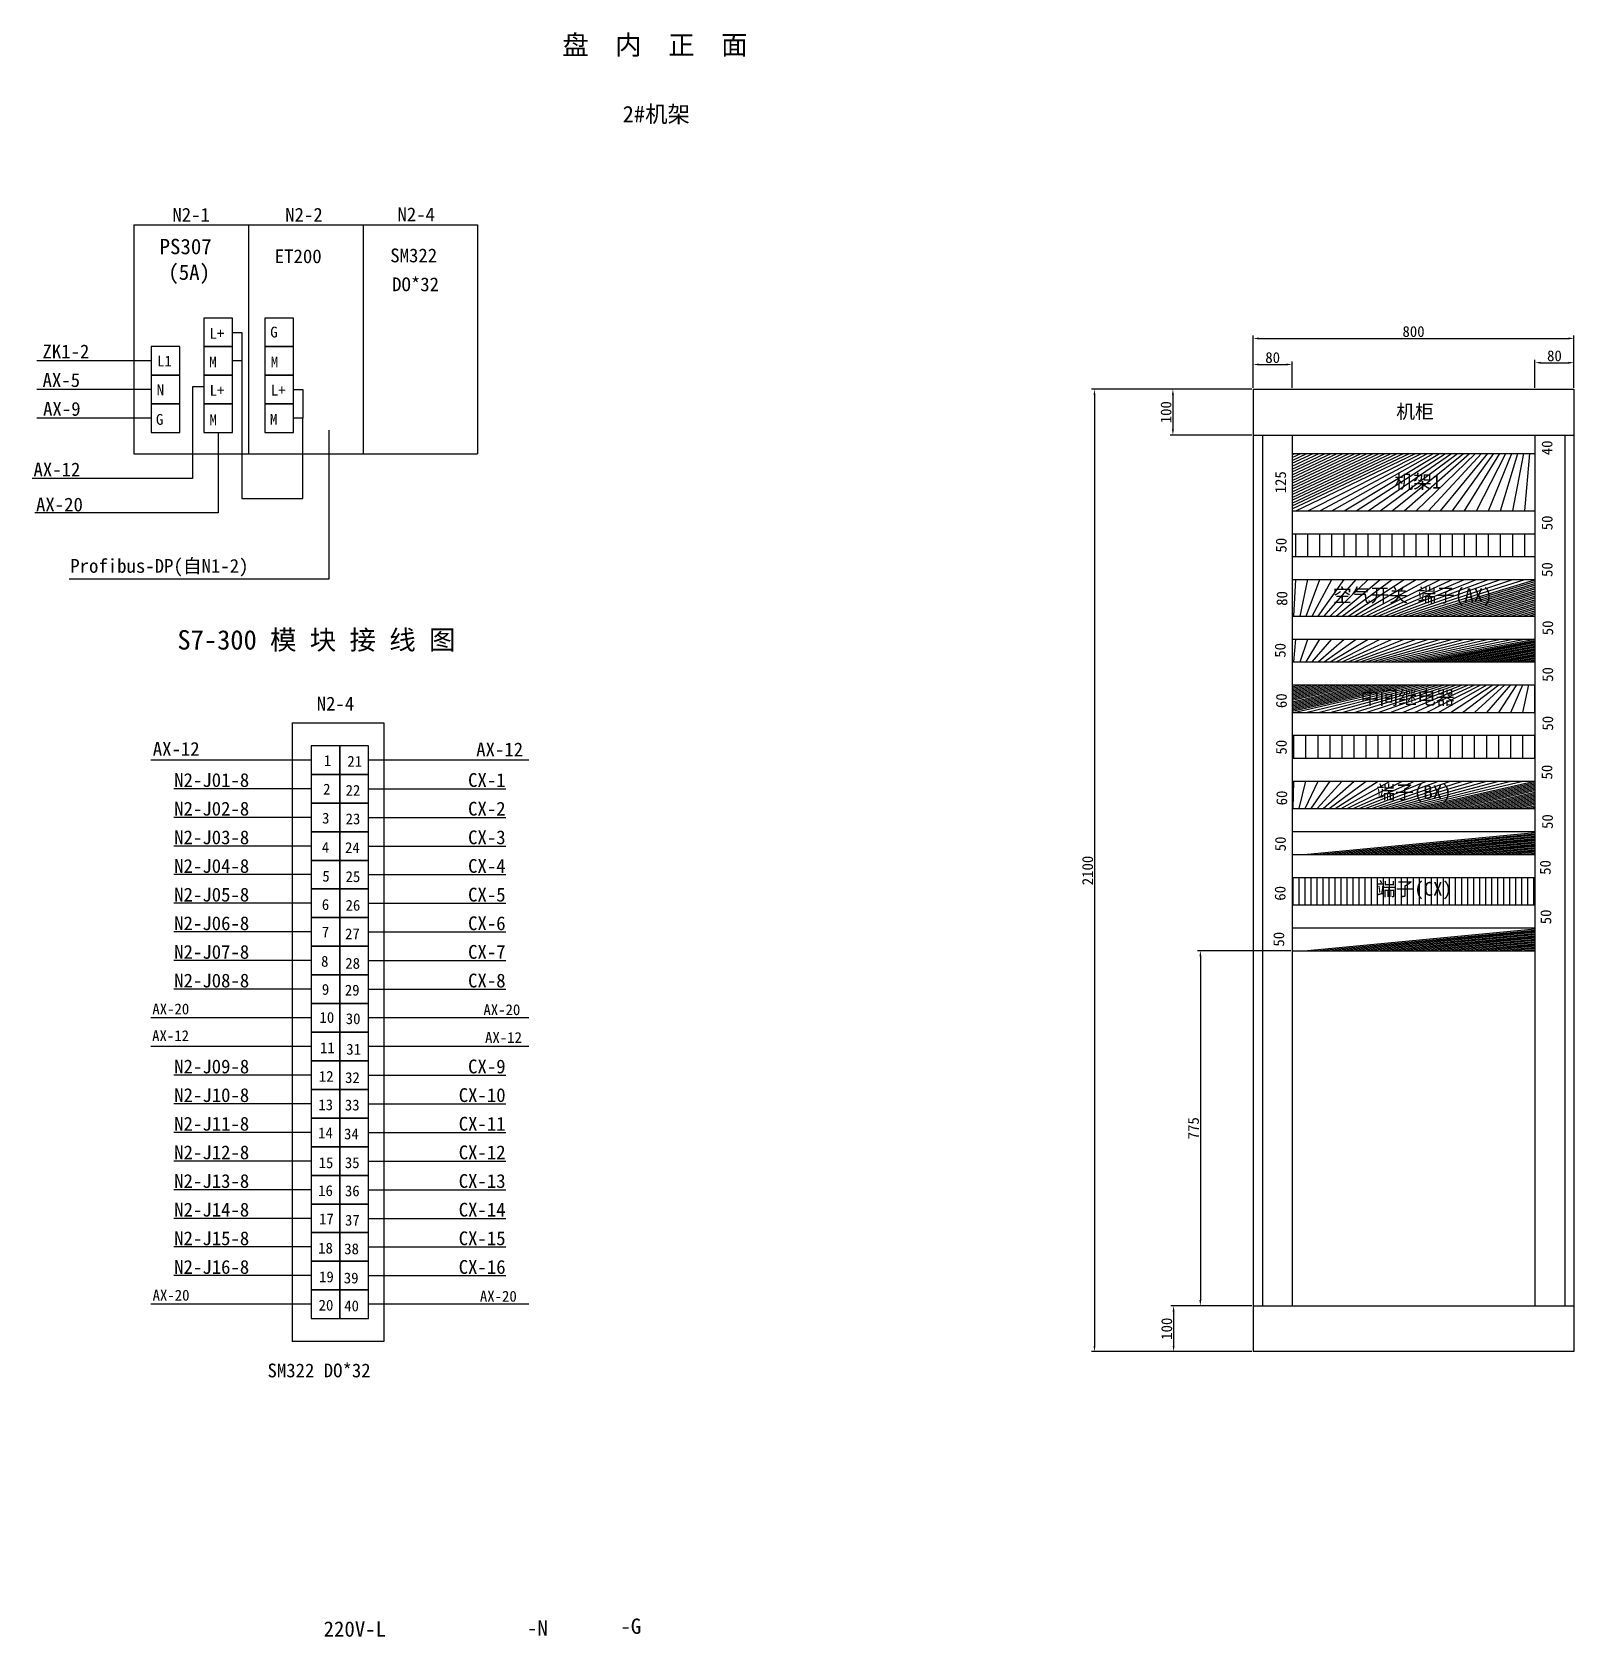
# Model space of a CAD drawing. Header units: millimetres. Extents: x -316745142 to -316741104, y 1018242592 to 1018244331.
# Drawn here: x -316743271 to -316742598, y 1018243589 to 1018244289 of the extents above; entities that cross this region are included whole.
import ezdxf

# ---------------------------------------------------------------- set-up
doc = ezdxf.new("R2010")
doc.units = ezdxf.units.MM
doc.dimstyles.new('ISO-25', dxfattribs={"dimtxt": 2.5, "dimasz": 2.5, "dimexe": 1.25, "dimexo": 0.625, "dimtad": 1, "dimdsep": 46, "dimtxsty": 'Standard', "dimcen": 2.5, "dimadec": 0, "dimazin": 0, "dimtfac": 1, "dimtmove": 0, "dimatfit": 3, "dimfxl": 1, "dimarcsym": 0})
pattern_1 = [(45, (1291.228163301945, -28.46435439586639), (-2.245064030267288, 2.245064030267288), [])]
pattern_2 = [(45, (1291.228170216084, -70.46434545516968), (-2.245064030267288, 2.245064030267288), [])]

# ---------------------------------------------------------------- blocks, each defined once
blk = doc.blocks.new('*D45')
at = {"color": 0, "lineweight": -2, "transparency": 16777216}
for p, q in [((-316742738.2707229, 1018244133.68775), (-316742738.2707229, 1018244156.514957)), ((-316742735.7707229, 1018244155.264957), (-316742600.7707229, 1018244155.264957)), ((-316742598.2707229, 1018244133.68775), (-316742598.2707229, 1018244156.514957))]:
    blk.add_line(p, q, dxfattribs=at)
for points in [[(-316742735.7707229, 1018244155.681623), (-316742735.7707229, 1018244154.84829), (-316742738.2707229, 1018244155.264957)], [(-316742600.7707229, 1018244155.681623), (-316742600.7707229, 1018244154.84829), (-316742598.2707229, 1018244155.264957)]]:
    blk.add_solid(points, dxfattribs=at)
at = {"layer": 'Defpoints', "color": 0, "lineweight": -2, "transparency": 16777216}
for p in [(-316742598.2707229, 1018244155.264957), (-316742738.2707229, 1018244133.06275), (-316742598.2707229, 1018244133.06275)]:
    blk.add_point(p, dxfattribs=at)
at = {"color": 0, "lineweight": -2, "transparency": 16777216, "insert": (-316742668.2707229, 1018244158.257082), "char_height": 2.5, "attachment_point": 5}
blk.add_mtext('{\\H1.8937x;800}', dxfattribs=at)
blk = doc.blocks.new('*D46')
at = {"color": 0, "lineweight": -2, "transparency": 16777216}
for p, q in [((-316742738.2707229, 1018244133.68775), (-316742738.2707229, 1018244145.154505)), ((-316742735.7707229, 1018244143.904505), (-316742723.7707229, 1018244143.904505)), ((-316742721.2707229, 1018244133.68775), (-316742721.2707229, 1018244145.154505))]:
    blk.add_line(p, q, dxfattribs=at)
for points in [[(-316742735.7707229, 1018244144.321172), (-316742735.7707229, 1018244143.487839), (-316742738.2707229, 1018244143.904505)], [(-316742723.7707229, 1018244144.321172), (-316742723.7707229, 1018244143.487839), (-316742721.2707229, 1018244143.904505)]]:
    blk.add_solid(points, dxfattribs=at)
at = {"layer": 'Defpoints', "color": 0, "lineweight": -2, "transparency": 16777216}
for p in [(-316742721.2707229, 1018244143.904505), (-316742738.2707229, 1018244133.06275), (-316742721.2707229, 1018244133.06275)]:
    blk.add_point(p, dxfattribs=at)
at = {"color": 0, "lineweight": -2, "transparency": 16777216, "insert": (-316742729.7707229, 1018244146.89663), "char_height": 2.5, "attachment_point": 5}
blk.add_mtext('{\\H1.8937x;80}', dxfattribs=at)
blk = doc.blocks.new('*D47')
at = {"color": 0, "lineweight": -2, "transparency": 16777216}
for p, q in [((-316742615.2707229, 1018244133.68775), (-316742615.2707229, 1018244145.921427)), ((-316742598.2707229, 1018244133.68775), (-316742598.2707229, 1018244145.921427)), ((-316742612.7707229, 1018244144.671427), (-316742600.7707229, 1018244144.671427))]:
    blk.add_line(p, q, dxfattribs=at)
for points in [[(-316742612.7707229, 1018244145.088094), (-316742612.7707229, 1018244144.25476), (-316742615.2707229, 1018244144.671427)], [(-316742600.7707229, 1018244145.088094), (-316742600.7707229, 1018244144.25476), (-316742598.2707229, 1018244144.671427)]]:
    blk.add_solid(points, dxfattribs=at)
at = {"layer": 'Defpoints', "color": 0, "lineweight": -2, "transparency": 16777216}
for p in [(-316742598.2707229, 1018244144.671427), (-316742615.2707229, 1018244133.06275), (-316742598.2707229, 1018244133.06275)]:
    blk.add_point(p, dxfattribs=at)
at = {"color": 0, "lineweight": -2, "transparency": 16777216, "insert": (-316742606.7707229, 1018244147.663552), "char_height": 2.5, "attachment_point": 5}
blk.add_mtext('{\\H1.8937x;80}', dxfattribs=at)
blk = doc.blocks.new('*D48')
at = {"color": 0, "lineweight": -2, "transparency": 16777216}
for p, q in [((-316742738.895723, 1018244133.06275), (-316742808.7889127, 1018244133.06275)), ((-316742807.5389127, 1018244130.56275), (-316742807.5389127, 1018243715.56275)), ((-316742738.895723, 1018243713.06275), (-316742808.7889127, 1018243713.06275))]:
    blk.add_line(p, q, dxfattribs=at)
for points in [[(-316742807.9555793, 1018244130.56275), (-316742807.122246, 1018244130.56275), (-316742807.5389127, 1018244133.06275)], [(-316742807.9555793, 1018243715.56275), (-316742807.122246, 1018243715.56275), (-316742807.5389127, 1018243713.06275)]]:
    blk.add_solid(points, dxfattribs=at)
at = {"layer": 'Defpoints', "color": 0, "lineweight": -2, "transparency": 16777216}
for p in [(-316742738.270723, 1018244133.06275), (-316742807.5389127, 1018243713.06275), (-316742738.270723, 1018243713.06275)]:
    blk.add_point(p, dxfattribs=at)
at = {"color": 0, "lineweight": -2, "transparency": 16777216, "insert": (-316742810.5310373, 1018243923.06275), "char_height": 2.5, "attachment_point": 5, "rotation": 90}
blk.add_mtext('{\\H1.8937x;2100}', dxfattribs=at)
blk = doc.blocks.new('*D49')
at = {"color": 0, "lineweight": -2, "transparency": 16777216}
for p, q in [((-316742738.895723, 1018244133.06275), (-316742774.5614443, 1018244133.06275)), ((-316742773.3114443, 1018244130.56275), (-316742773.3114443, 1018244115.56275)), ((-316742738.895723, 1018244113.06275), (-316742774.5614443, 1018244113.06275))]:
    blk.add_line(p, q, dxfattribs=at)
for points in [[(-316742773.728111, 1018244130.56275), (-316742772.8947776, 1018244130.56275), (-316742773.3114443, 1018244133.06275)], [(-316742773.728111, 1018244115.56275), (-316742772.8947776, 1018244115.56275), (-316742773.3114443, 1018244113.06275)]]:
    blk.add_solid(points, dxfattribs=at)
at = {"layer": 'Defpoints', "color": 0, "lineweight": -2, "transparency": 16777216}
for p in [(-316742738.270723, 1018244133.06275), (-316742773.3114443, 1018244113.06275), (-316742738.270723, 1018244113.06275)]:
    blk.add_point(p, dxfattribs=at)
at = {"color": 0, "lineweight": -2, "transparency": 16777216, "insert": (-316742776.3035689, 1018244123.06275), "char_height": 2.5, "attachment_point": 5, "rotation": 90}
blk.add_mtext('{\\H1.8937x;100}', dxfattribs=at)
blk = doc.blocks.new('*D50')
at = {"color": 0, "lineweight": -2, "transparency": 16777216}
for p, q in [((-316742738.895723, 1018243733.06275), (-316742774.2658368, 1018243733.06275)), ((-316742773.0158368, 1018243730.56275), (-316742773.0158368, 1018243715.56275)), ((-316742738.895723, 1018243713.06275), (-316742774.2658368, 1018243713.06275))]:
    blk.add_line(p, q, dxfattribs=at)
for points in [[(-316742773.4325035, 1018243730.56275), (-316742772.5991701, 1018243730.56275), (-316742773.0158368, 1018243733.06275)], [(-316742773.4325035, 1018243715.56275), (-316742772.5991701, 1018243715.56275), (-316742773.0158368, 1018243713.06275)]]:
    blk.add_solid(points, dxfattribs=at)
at = {"layer": 'Defpoints', "color": 0, "lineweight": -2, "transparency": 16777216}
for p in [(-316742738.270723, 1018243733.06275), (-316742773.0158368, 1018243713.06275), (-316742738.270723, 1018243713.06275)]:
    blk.add_point(p, dxfattribs=at)
at = {"color": 0, "lineweight": -2, "transparency": 16777216, "insert": (-316742776.0079614, 1018243723.06275), "char_height": 2.5, "attachment_point": 5, "rotation": 90}
blk.add_mtext('{\\H1.8937x;100}', dxfattribs=at)
blk = doc.blocks.new('*D51')
at = {"color": 0, "lineweight": -2, "transparency": 16777216}
for p, q in [((-316742721.8957096, 1018243888.062758), (-316742762.5761065, 1018243888.062758)), ((-316742761.3261065, 1018243885.562758), (-316742761.3261065, 1018243735.56275)), ((-316742738.895723, 1018243733.06275), (-316742762.5761065, 1018243733.06275))]:
    blk.add_line(p, q, dxfattribs=at)
for points in [[(-316742761.7427732, 1018243885.562758), (-316742760.9094398, 1018243885.562758), (-316742761.3261065, 1018243888.062758)], [(-316742761.7427732, 1018243735.56275), (-316742760.9094398, 1018243735.56275), (-316742761.3261065, 1018243733.06275)]]:
    blk.add_solid(points, dxfattribs=at)
at = {"layer": 'Defpoints', "color": 0, "lineweight": -2, "transparency": 16777216}
for p in [(-316742721.2707096, 1018243888.062758), (-316742761.3261065, 1018243733.06275), (-316742738.270723, 1018243733.06275)]:
    blk.add_point(p, dxfattribs=at)
at = {"color": 0, "lineweight": -2, "transparency": 16777216, "insert": (-316742764.3182311, 1018243810.562754), "char_height": 2.5, "attachment_point": 5, "rotation": 90}
blk.add_mtext('{\\H1.8937x;775}', dxfattribs=at)
blk = doc.blocks.new('*U77')
at = {"lineweight": -2}
blk.add_line((30, 0), (-30, 0), dxfattribs=at)
blk = doc.blocks.new('*U78')
at = {"color": 0, "linetype": 'ByBlock', "lineweight": -2, "transparency": 16777216}
for p in [(5.357829746269671e-15, 87.5), (4.592425496802574e-15, 75), (3.827021247335479e-15, 62.5), (3.061616997868383e-15, 50), (2.296212748401287e-15, 37.5), (1.530808498934192e-15, 25), (7.654042494670958e-16, 12.5), (0, 0)]:
    blk.add_blockref('*U77', p, dxfattribs=at)
blk = doc.blocks.new('*U79')
at = {"lineweight": -2}
blk.add_line((30, 0), (-30, 0), dxfattribs=at)
blk = doc.blocks.new('*U80')
at = {"color": 0, "linetype": 'ByBlock', "lineweight": -2, "transparency": 16777216}
for p in [(5.357829746269671e-15, 87.5), (4.592425496802574e-15, 75), (3.827021247335479e-15, 62.5), (3.061616997868383e-15, 50), (2.296212748401287e-15, 37.5), (1.530808498934192e-15, 25), (7.654042494670958e-16, 12.5), (0, 0)]:
    blk.add_blockref('*U79', p, dxfattribs=at)
blk = doc.blocks.new('*U81')
at = {"lineweight": -2}
blk.add_line((30, 0), (-30, 0), dxfattribs=at)
blk = doc.blocks.new('*U82')
at = {"color": 0, "linetype": 'ByBlock', "lineweight": -2, "transparency": 16777216}
for p in [(5.357829746269671e-15, 87.5), (4.592425496802574e-15, 75), (3.827021247335479e-15, 62.5), (3.061616997868383e-15, 50), (2.296212748401287e-15, 37.5), (1.530808498934192e-15, 25), (7.654042494670958e-16, 12.5), (0, 0)]:
    blk.add_blockref('*U81', p, dxfattribs=at)
blk = doc.blocks.new('*U83')
at = {"lineweight": -2}
blk.add_line((30, 0), (-30, 0), dxfattribs=at)
blk = doc.blocks.new('*U84')
at = {"color": 0, "linetype": 'ByBlock', "lineweight": -2, "transparency": 16777216}
for p in [(5.357829746269671e-15, 87.5), (4.592425496802574e-15, 75), (3.827021247335479e-15, 62.5), (3.061616997868383e-15, 50), (2.296212748401287e-15, 37.5), (1.530808498934192e-15, 25), (7.654042494670958e-16, 12.5), (0, 0)]:
    blk.add_blockref('*U83', p, dxfattribs=at)

msp = doc.modelspace()

# ---------------------------------------------------------------- hatches: boundary and pattern name
at = {"lineweight": -2}
h = msp.add_hatch(dxfattribs=at)
h.set_pattern_fill('ANSI31', color=256)
h.set_pattern_definition(pattern_1)
h.paths.add_polyline_path([(-316742721.2707229, 1018244105.06275), (-316742721.2707229, 1018244080.06275), (-316742615.2707229, 1018244080.06275), (-316742615.2707229, 1018244105.06275)])
h = msp.add_hatch(dxfattribs=at)
h.set_pattern_fill('ANSI31', color=256)
h.set_pattern_definition(pattern_1)
h.paths.add_polyline_path([(-316742721.2707229, 1018244070.06275), (-316742721.2707229, 1018244060.06275), (-316742615.2707229, 1018244060.06275), (-316742615.2707229, 1018244070.06275)])
h = msp.add_hatch(dxfattribs=at)
h.set_pattern_fill('ANSI31', color=256)
h.set_pattern_definition(pattern_1)
h.paths.add_polyline_path([(-316742615.2707229, 1018244034.06275), (-316742615.2707229, 1018244050.06275), (-316742721.2707229, 1018244050.06275), (-316742721.2707229, 1018244034.06275)])
h = msp.add_hatch(dxfattribs=at)
h.set_pattern_fill('ANSI31', color=256)
h.set_pattern_definition(pattern_1)
h.paths.add_polyline_path([(-316742615.2707229, 1018244014.06275), (-316742615.2707229, 1018244024.06275), (-316742721.2707229, 1018244024.06275), (-316742721.2707229, 1018244014.06275)])
h = msp.add_hatch(dxfattribs=at)
h.set_pattern_fill('ANSI31', color=256)
h.set_pattern_definition(pattern_1)
h.paths.add_polyline_path([(-316742615.2707229, 1018243992.06275), (-316742615.2707229, 1018244004.06275), (-316742721.2707229, 1018244004.06275), (-316742721.2707229, 1018243992.06275)])
h = msp.add_hatch(dxfattribs=at)
h.set_pattern_fill('ANSI31', color=256)
h.set_pattern_definition(pattern_1)
h.paths.add_polyline_path([(-316742615.2707229, 1018243972.06275), (-316742615.2707229, 1018243982.06275), (-316742721.2707229, 1018243982.06275), (-316742721.2707229, 1018243972.06275)])
h = msp.add_hatch(dxfattribs=at)
h.set_pattern_fill('ANSI31', color=256)
h.set_pattern_definition(pattern_1)
h.paths.add_polyline_path([(-316742721.2707162, 1018243962.06275), (-316742721.2707162, 1018243950.062754), (-316742615.2707229, 1018243950.062754), (-316742615.2707229, 1018243962.06275)])
h = msp.add_hatch(dxfattribs=at)
h.set_pattern_fill('ANSI31', color=256)
h.set_pattern_definition(pattern_1)
h.paths.add_polyline_path([(-316742721.2707162, 1018243940.062754), (-316742721.2707162, 1018243930.062754), (-316742615.2707229, 1018243930.062754), (-316742615.2707229, 1018243940.062754)])
h = msp.add_hatch(dxfattribs=at)
h.set_pattern_fill('ANSI31', color=256)
h.set_pattern_definition(pattern_2)
h.paths.add_polyline_path([(-316742615.270716, 1018243920.062759), (-316742721.2707093, 1018243920.062759), (-316742721.2707093, 1018243908.062763), (-316742615.270716, 1018243908.062763)])
h = msp.add_hatch(dxfattribs=at)
h.set_pattern_fill('ANSI31', color=256)
h.set_pattern_definition(pattern_2)
h.paths.add_polyline_path([(-316742615.270716, 1018243898.062763), (-316742721.2707093, 1018243898.062763), (-316742721.2707093, 1018243888.062763), (-316742615.270716, 1018243888.062763)])

# ---------------------------------------------------------------- linework, layer by layer
at = {"color": 1, "lineweight": -2}
for p, q in [((-316743226.8217936, 1018244204.860889), (-316743226.8217936, 1018244104.860889)), ((-316743226.8217936, 1018244204.860889), (-316743176.8217936, 1018244204.860889)), ((-316743176.8241405, 1018244204.861065), (-316743126.8241405, 1018244204.861065)), ((-316743176.8217936, 1018244204.860889), (-316743176.8217936, 1018244104.860889)), ((-316743126.8241405, 1018244204.861065), (-316743076.8241405, 1018244204.861065)), ((-316743076.8188064, 1018244204.861241), (-316743076.8164594, 1018244104.861065)), ((-316742738.2707229, 1018244133.06275), (-316742721.2707229, 1018244133.06275)), ((-316742738.2707229, 1018244133.06275), (-316742738.2707229, 1018244113.06275)), ((-316742721.2707229, 1018244133.06275), (-316742615.2707229, 1018244133.06275)), ((-316742615.2707229, 1018244133.06275), (-316742598.2707229, 1018244133.06275)), ((-316742598.2707229, 1018244133.06275), (-316742598.2707229, 1018243713.06275)), ((-316742738.2707229, 1018244113.06275), (-316742738.2707229, 1018243846.06275)), ((-316742738.2707229, 1018244113.06275), (-316742734.2707229, 1018244113.06275)), ((-316742734.2707229, 1018244113.06275), (-316742721.2707229, 1018244113.06275)), ((-316742721.2707229, 1018244113.06275), (-316742615.2707229, 1018244113.06275)), ((-316742615.2707229, 1018244113.06275), (-316742602.2707229, 1018244113.06275)), ((-316742602.2707229, 1018244113.06275), (-316742598.2707229, 1018244113.06275)), ((-316743226.8217936, 1018244104.860889), (-316743176.8217936, 1018244104.860889)), ((-316743176.8217936, 1018244104.860889), (-316743126.8217936, 1018244104.860889)), ((-316743126.8217936, 1018244104.860889), (-316743076.8217936, 1018244104.860889)), ((-316743157.8271381, 1018243987.489684), (-316743117.8271382, 1018243987.489684)), ((-316743157.8271381, 1018243987.489684), (-316743157.8271381, 1018243717.489684)), ((-316743117.8271382, 1018243987.489684), (-316743117.8271381, 1018243717.489684)), ((-316742738.2707229, 1018243846.06275), (-316742738.2707229, 1018243733.06275)), ((-316742738.2707229, 1018243733.06275), (-316742738.2707229, 1018243713.06275)), ((-316742738.2707229, 1018243733.06275), (-316742598.2707229, 1018243733.06275)), ((-316743117.8271381, 1018243717.489684), (-316743157.8271381, 1018243717.489684)), ((-316742598.2707229, 1018243713.06275), (-316742738.2707229, 1018243713.06275))]:
    msp.add_line(p, q, dxfattribs=at)
at = {"lineweight": -2}
for p, q in [((-316743126.8188064, 1018244204.861241), (-316743126.8164594, 1018244104.861065)), ((-316743183.8025401, 1018244157.935975), (-316743179.8025401, 1018244157.935975)), ((-316743179.8025401, 1018244157.935975), (-316743179.8025401, 1018244145.436779)), ((-316743219.2692816, 1018244145.436779), (-316743269.2692816, 1018244145.436779)), ((-316743179.8025401, 1018244145.436779), (-316743183.8025401, 1018244145.436779)), ((-316743179.8025401, 1018244145.436779), (-316743179.8025401, 1018244085.436779)), ((-316743219.2692816, 1018244132.936779), (-316743269.2692816, 1018244132.936779)), ((-316743196.3025401, 1018244134.186779), (-316743201.3025401, 1018244134.186779)), ((-316743201.3025401, 1018244134.186779), (-316743201.3025401, 1018244094.186779)), ((-316743157.1525952, 1018244132.93497), (-316743153.1525952, 1018244132.93497)), ((-316743153.1525952, 1018244132.93497), (-316743153.1525952, 1018244120.435774)), ((-316743219.2692816, 1018244120.436779), (-316743269.2692816, 1018244120.436779)), ((-316743153.1525952, 1018244120.435774), (-316743157.1525952, 1018244120.435774)), ((-316743153.1525952, 1018244085.436779), (-316743153.1525952, 1018244120.435774)), ((-316743196.3025401, 1018244114.186779), (-316743190.0525401, 1018244114.186779)), ((-316743190.0525401, 1018244114.186779), (-316743190.0525401, 1018244079.186779)), ((-316743141.8309525, 1018244115.181836), (-316743141.8309525, 1018244050.181836)), ((-316742734.2707229, 1018244113.06275), (-316742734.2707229, 1018243733.06275)), ((-316742721.2707229, 1018244113.06275), (-316742721.2707229, 1018244105.06275)), ((-316742615.2707229, 1018244113.06275), (-316742615.2707229, 1018243846.06275)), ((-316742602.2707229, 1018244113.06275), (-316742602.2707229, 1018243733.06275)), ((-316742721.2707229, 1018244105.06275), (-316742721.2707229, 1018244080.06275)), ((-316743201.3025401, 1018244094.186779), (-316743271.3025401, 1018244094.186779)), ((-316743179.8025401, 1018244085.436779), (-316743153.1525952, 1018244085.436779)), ((-316743190.0525401, 1018244079.186779), (-316743270.0525401, 1018244079.186779)), ((-316742721.2707229, 1018244080.06275), (-316742721.2707229, 1018244070.06275)), ((-316742721.2707229, 1018244070.06275), (-316742615.2707229, 1018244070.06275)), ((-316742721.2707229, 1018244070.06275), (-316742721.2707229, 1018244060.06275)), ((-316742721.2707229, 1018244060.06275), (-316742615.2707229, 1018244060.06275)), ((-316742721.2707229, 1018244060.06275), (-316742721.2707229, 1018244050.06275)), ((-316743141.8309525, 1018244050.181836), (-316743255.0563783, 1018244050.181836)), ((-316743141.8309525, 1018244050.181836), (-316743141.8309525, 1018244050.181836)), ((-316742721.2707229, 1018244050.06275), (-316742615.2707229, 1018244050.06275)), ((-316742721.2707229, 1018244050.06275), (-316742721.2707229, 1018244034.06275)), ((-316742721.2707229, 1018244034.06275), (-316742615.2707229, 1018244034.06275)), ((-316742721.2707229, 1018244034.06275), (-316742721.2707229, 1018244024.06275)), ((-316742721.2707229, 1018244024.06275), (-316742615.2707229, 1018244024.06275)), ((-316742721.2707229, 1018244024.06275), (-316742721.2707229, 1018244014.06275)), ((-316742721.2707229, 1018244014.06275), (-316742615.2707229, 1018244014.06275)), ((-316742721.2707229, 1018244014.06275), (-316742721.2707229, 1018244004.06275)), ((-316742721.2707229, 1018244004.06275), (-316742615.2707229, 1018244004.06275)), ((-316742721.2707229, 1018244004.06275), (-316742721.2707229, 1018243992.06275)), ((-316742721.2707229, 1018243992.06275), (-316742615.2707229, 1018243992.06275)), ((-316742721.2707229, 1018243992.06275), (-316742721.2707229, 1018243982.06275)), ((-316742721.2707229, 1018243982.06275), (-316742615.2707229, 1018243982.06275)), ((-316742721.2707229, 1018243982.06275), (-316742721.2707229, 1018243972.06275)), ((-316743149.4376454, 1018243971.239684), (-316743219.4376454, 1018243971.239684)), ((-316743054.4376425, 1018243971.239684), (-316743124.4376425, 1018243971.239684)), ((-316742721.2707229, 1018243972.06275), (-316742615.2707229, 1018243972.06275)), ((-316742721.2707229, 1018243972.06275), (-316742721.2707229, 1018243962.06275)), ((-316743149.4376454, 1018243964.990489), (-316743149.4376454, 1018243958.740489)), ((-316742721.2707229, 1018243962.06275), (-316742615.2707229, 1018243962.06275)), ((-316742721.2707162, 1018243962.062754), (-316742721.2707162, 1018243950.062754)), ((-316742721.2707162, 1018243950.062754), (-316742615.2707162, 1018243950.062754)), ((-316742721.2707162, 1018243950.062754), (-316742721.2707162, 1018243940.062754)), ((-316742721.2707162, 1018243940.062754), (-316742615.2707162, 1018243940.062754)), ((-316742721.2707162, 1018243940.062754), (-316742721.2707162, 1018243930.062754)), ((-316742721.2707162, 1018243930.062754), (-316742615.2707162, 1018243930.062754)), ((-316742721.2707162, 1018243930.062754), (-316742721.2707162, 1018243920.062754)), ((-316742721.270716, 1018243920.062759), (-316742615.270716, 1018243920.062759)), ((-316742721.2707095, 1018243920.062758), (-316742721.2707095, 1018243908.062758)), ((-316742721.2707095, 1018243908.062758), (-316742721.2707095, 1018243898.062758)), ((-316742721.2707093, 1018243908.062763), (-316742615.2707093, 1018243908.062763)), ((-316742721.2707095, 1018243898.062758), (-316742721.2707095, 1018243888.062758)), ((-316742721.2707093, 1018243898.062763), (-316742615.2707093, 1018243898.062763)), ((-316742721.2707095, 1018243888.062758), (-316742721.2707095, 1018243878.062758)), ((-316742721.2707093, 1018243888.062763), (-316742615.2707093, 1018243888.062763)), ((-316742721.2707028, 1018243878.062762), (-316742721.2707028, 1018243866.062762)), ((-316742721.2707028, 1018243866.062762), (-316742721.2707028, 1018243856.062762)), ((-316743149.4376609, 1018243858.742102), (-316743219.4376609, 1018243858.742102)), ((-316743054.4376458, 1018243858.742097), (-316743124.4376458, 1018243858.742097)), ((-316742721.2707028, 1018243856.062762), (-316742721.2707028, 1018243846.062762)), ((-316743149.4376517, 1018243846.242105), (-316743219.4376517, 1018243846.242105)), ((-316743054.4376421, 1018243846.2421), (-316743124.4376421, 1018243846.2421)), ((-316742721.2707028, 1018243846.062762), (-316742721.2707028, 1018243733.06275)), ((-316742615.2707229, 1018243846.06275), (-316742615.2707229, 1018243733.06275)), ((-316743149.4376398, 1018243733.743716), (-316743219.4376398, 1018243733.743716)), ((-316743054.4376314, 1018243733.743715), (-316743124.4376314, 1018243733.743715))]:
    msp.add_line(p, q, dxfattribs=at)
at = {"color": 6, "lineweight": -2}
for p, q in [((-316742721.2707229, 1018244105.06275), (-316742615.2707229, 1018244105.06275)), ((-316742721.2707229, 1018244080.06275), (-316742615.2707229, 1018244080.06275))]:
    msp.add_line(p, q, dxfattribs=at)
at = {"lineweight": -2}
for points in [[(-316743196.3025401, 1018244151.685975), (-316743183.8025401, 1018244151.685975), (-316743183.8025401, 1018244164.185975), (-316743196.3025401, 1018244164.185975)], [(-316743169.6494656, 1018244151.685975), (-316743157.1494656, 1018244151.685975), (-316743157.1494656, 1018244164.185975), (-316743169.6494656, 1018244164.185975)], [(-316743219.2692816, 1018244139.186779), (-316743206.7692816, 1018244139.186779), (-316743206.7692816, 1018244151.686779), (-316743219.2692816, 1018244151.686779)], [(-316743196.3025401, 1018244139.186779), (-316743183.8025401, 1018244139.186779), (-316743183.8025401, 1018244151.686779), (-316743196.3025401, 1018244151.686779)], [(-316743169.6494656, 1018244139.186779), (-316743157.1494656, 1018244139.186779), (-316743157.1494656, 1018244151.686779), (-316743169.6494656, 1018244151.686779)], [(-316743219.2692816, 1018244126.686779), (-316743206.7692816, 1018244126.686779), (-316743206.7692816, 1018244139.186779), (-316743219.2692816, 1018244139.186779)], [(-316743196.3025401, 1018244126.686779), (-316743183.8025401, 1018244126.686779), (-316743183.8025401, 1018244139.186779), (-316743196.3025401, 1018244139.186779)], [(-316743169.6494656, 1018244126.686779), (-316743157.1494656, 1018244126.686779), (-316743157.1494656, 1018244139.186779), (-316743169.6494656, 1018244139.186779)], [(-316743219.2692816, 1018244114.186779), (-316743206.7692816, 1018244114.186779), (-316743206.7692816, 1018244126.686779), (-316743219.2692816, 1018244126.686779)], [(-316743196.3025401, 1018244114.186779), (-316743183.8025401, 1018244114.186779), (-316743183.8025401, 1018244126.686779), (-316743196.3025401, 1018244126.686779)], [(-316743169.6494656, 1018244114.186779), (-316743157.1494656, 1018244114.186779), (-316743157.1494656, 1018244126.686779), (-316743169.6494656, 1018244126.686779)], [(-316743149.4376454, 1018243964.989684), (-316743136.9376454, 1018243964.989684), (-316743136.9376454, 1018243977.489684), (-316743149.4376454, 1018243977.489684)], [(-316743136.9376394, 1018243964.98968), (-316743124.4376394, 1018243964.98968), (-316743124.4376394, 1018243977.48968), (-316743136.9376394, 1018243977.48968)], [(-316743149.4376454, 1018243952.490489), (-316743136.9376454, 1018243952.490489), (-316743136.9376454, 1018243964.990489), (-316743149.4376454, 1018243964.990489)], [(-316743136.9376394, 1018243952.490484), (-316743124.4376394, 1018243952.490484), (-316743124.4376394, 1018243964.990484), (-316743136.9376394, 1018243964.990484)], [(-316743149.4376454, 1018243939.990489), (-316743136.9376454, 1018243939.990489), (-316743136.9376454, 1018243952.490489), (-316743149.4376454, 1018243952.490489)], [(-316743136.9376394, 1018243939.990484), (-316743124.4376394, 1018243939.990484), (-316743124.4376394, 1018243952.490484), (-316743136.9376394, 1018243952.490484)], [(-316743149.4376454, 1018243927.490489), (-316743136.9376454, 1018243927.490489), (-316743136.9376454, 1018243939.990489), (-316743149.4376454, 1018243939.990489)], [(-316743136.9376394, 1018243927.490484), (-316743124.4376394, 1018243927.490484), (-316743124.4376394, 1018243939.990484), (-316743136.9376394, 1018243939.990484)], [(-316743149.4376385, 1018243914.990491), (-316743136.9376385, 1018243914.990491), (-316743136.9376385, 1018243927.490491), (-316743149.4376385, 1018243927.490491)], [(-316743136.9376324, 1018243914.990486), (-316743124.4376324, 1018243914.990486), (-316743124.4376324, 1018243927.490486), (-316743136.9376324, 1018243927.490486)], [(-316743149.4376385, 1018243902.491295), (-316743136.9376385, 1018243902.491295), (-316743136.9376385, 1018243914.991295), (-316743149.4376385, 1018243914.991295)], [(-316743136.9376324, 1018243902.491291), (-316743124.4376324, 1018243902.491291), (-316743124.4376324, 1018243914.991291), (-316743136.9376324, 1018243914.991291)], [(-316743149.4376385, 1018243889.991295), (-316743136.9376385, 1018243889.991295), (-316743136.9376385, 1018243902.491295), (-316743149.4376385, 1018243902.491295)], [(-316743136.9376324, 1018243889.991291), (-316743124.4376324, 1018243889.991291), (-316743124.4376324, 1018243902.491291), (-316743136.9376324, 1018243902.491291)], [(-316743149.4376385, 1018243877.491295), (-316743136.9376385, 1018243877.491295), (-316743136.9376385, 1018243889.991295), (-316743149.4376385, 1018243889.991295)], [(-316743136.9376324, 1018243877.491291), (-316743124.4376324, 1018243877.491291), (-316743124.4376324, 1018243889.991291), (-316743136.9376324, 1018243889.991291)], [(-316743149.4376537, 1018243864.991298), (-316743136.9376537, 1018243864.991298), (-316743136.9376537, 1018243877.491298), (-316743149.4376537, 1018243877.491298)], [(-316743136.9376476, 1018243864.991293), (-316743124.4376476, 1018243864.991293), (-316743124.4376476, 1018243877.491293), (-316743136.9376476, 1018243877.491293)], [(-316743149.4376537, 1018243852.492102), (-316743136.9376537, 1018243852.492102), (-316743136.9376537, 1018243864.992102), (-316743149.4376537, 1018243864.992102)], [(-316743136.9376476, 1018243852.492097), (-316743124.4376476, 1018243852.492097), (-316743124.4376476, 1018243864.992097), (-316743136.9376476, 1018243864.992097)], [(-316743149.4376537, 1018243839.992102), (-316743136.9376537, 1018243839.992102), (-316743136.9376537, 1018243852.492102), (-316743149.4376537, 1018243852.492102)], [(-316743136.9376476, 1018243839.992097), (-316743124.4376476, 1018243839.992097), (-316743124.4376476, 1018243852.492097), (-316743136.9376476, 1018243852.492097)], [(-316743149.4376537, 1018243827.492102), (-316743136.9376537, 1018243827.492102), (-316743136.9376537, 1018243839.992102), (-316743149.4376537, 1018243839.992102)], [(-316743136.9376476, 1018243827.492097), (-316743124.4376476, 1018243827.492097), (-316743124.4376476, 1018243839.992097), (-316743136.9376476, 1018243839.992097)], [(-316743149.4376467, 1018243814.992104), (-316743136.9376467, 1018243814.992104), (-316743136.9376467, 1018243827.492104), (-316743149.4376467, 1018243827.492104)], [(-316743136.9376407, 1018243814.9921), (-316743124.4376407, 1018243814.9921), (-316743124.4376407, 1018243827.4921), (-316743136.9376407, 1018243827.4921)], [(-316743149.4376467, 1018243802.492909), (-316743136.9376467, 1018243802.492909), (-316743136.9376467, 1018243814.992909), (-316743149.4376467, 1018243814.992909)], [(-316743136.9376407, 1018243802.492904), (-316743124.4376407, 1018243802.492904), (-316743124.4376407, 1018243814.992904), (-316743136.9376407, 1018243814.992904)], [(-316743149.4376467, 1018243789.992909), (-316743136.9376467, 1018243789.992909), (-316743136.9376467, 1018243802.492909), (-316743149.4376467, 1018243802.492909)], [(-316743136.9376407, 1018243789.992904), (-316743124.4376407, 1018243789.992904), (-316743124.4376407, 1018243802.492904), (-316743136.9376407, 1018243802.492904)], [(-316743149.4376467, 1018243777.492909), (-316743136.9376467, 1018243777.492909), (-316743136.9376467, 1018243789.992909), (-316743149.4376467, 1018243789.992909)], [(-316743136.9376407, 1018243777.492904), (-316743124.4376407, 1018243777.492904), (-316743124.4376407, 1018243789.992904), (-316743136.9376407, 1018243789.992904)], [(-316743149.4376398, 1018243764.992911), (-316743136.9376398, 1018243764.992911), (-316743136.9376398, 1018243777.492911), (-316743149.4376398, 1018243777.492911)], [(-316743136.9376338, 1018243764.992906), (-316743124.4376338, 1018243764.992906), (-316743124.4376338, 1018243777.492906), (-316743136.9376338, 1018243777.492906)], [(-316743149.4376398, 1018243752.493716), (-316743136.9376398, 1018243752.493716), (-316743136.9376398, 1018243764.993716), (-316743149.4376398, 1018243764.993716)], [(-316743136.9376338, 1018243752.493711), (-316743124.4376338, 1018243752.493711), (-316743124.4376338, 1018243764.993711), (-316743136.9376338, 1018243764.993711)], [(-316743149.4376398, 1018243739.993716), (-316743136.9376398, 1018243739.993716), (-316743136.9376398, 1018243752.493716), (-316743149.4376398, 1018243752.493716)], [(-316743136.9376338, 1018243739.993711), (-316743124.4376338, 1018243739.993711), (-316743124.4376338, 1018243752.493711), (-316743136.9376338, 1018243752.493711)], [(-316743149.4376398, 1018243727.493716), (-316743136.9376398, 1018243727.493716), (-316743136.9376398, 1018243739.993716), (-316743149.4376398, 1018243739.993716)], [(-316743136.9376338, 1018243727.493711), (-316743124.4376338, 1018243727.493711), (-316743124.4376338, 1018243739.993711), (-316743136.9376338, 1018243739.993711)]]:
    msp.add_lwpolyline(points, close=True, dxfattribs=at)

# ---------------------------------------------------------------- block references
for name, p in [('*U80', (-316743179.4376398, 1018243871.243716)), ('*U78', (-316743179.4376398, 1018243746.243716))]:
    msp.add_blockref(name, p, dxfattribs=at)
at = {"lineweight": -2, "xscale": -1, "rotation": 3.952487329428322e-05}
for name, p in [('*U84', (-316743094.4376891, 1018243871.243745)), ('*U82', (-316743094.4376028, 1018243746.243745))]:
    msp.add_blockref(name, p, dxfattribs=at)

# ---------------------------------------------------------------- texts
at = {"lineweight": -2, "attachment_point": 1}
for s, width, insert, char_height in [('{\\fSimSun|b0|i0|c134|p2;盘  内  正  面}', 167.2279717922211, (-316743039.9045027, 1018244287.620044), 8.4865), ('{\\fSimSun|b0|i0|c134|p2;2#机架}', 35.36092466115952, (-316743013.493338, 1018244256.762484), 7.1805), ('N2-1', 8.481099486351013, (-316743210.0576811, 1018244212.263878), 6.0163), ('N2-2', 8.481099486351013, (-316743160.8073843, 1018244212.266469), 6.0163), ('N2-4', 8.481099486351013, (-316743111.8139439, 1018244212.425445), 6.0163), ('PS307', 18.36199218034744, (-316743215.6462876, 1018244198.730337), 6.6907), ('SM322', 8.481099486351013, (-316743114.9499204, 1018244194.511863), 6.0163), ('(5A)', 18.36199218034744, (-316743211.8332765, 1018244187.535947), 6.6907), ('ET200', 8.481099486351013, (-316743165.3573446, 1018244194.151334), 6.0163), ('DO*32', 8.481099486351013, (-316743114.1328393, 1018244181.905042), 6.0163), ('L+', 8.481099486351013, (-316743193.8513186, 1018244159.850562), 4.7343), ('G', 8.481099486351013, (-316743167.3312561, 1018244160.407691), 4.7343), ('ZK1-2', 8.481099486351013, (-316743266.7747439, 1018244152.604567), 6.0163), ('L1', 8.481099486351013, (-316743216.7357193, 1018244147.764767), 4.7343), ('M', 8.481099486351013, (-316743193.9653289, 1018244147.360525), 4.7343), ('M', 8.481099486351013, (-316743167.1159033, 1018244147.347569), 4.7343), ('AX-5', 8.481099486351013, (-316743266.7252657, 1018244140.116512), 6.0163), ('N', 8.481099486351013, (-316743216.8940669, 1018244135.246226), 4.7343), ('L+', 8.481099486351013, (-316743193.7816457, 1018244134.989688), 4.7343), ('L+', 8.481099486351013, (-316743167.0842338, 1018244135.095931), 4.7343), ('AX-9', 8.481099486351013, (-316743266.5087199, 1018244127.533437), 6.0163), ('{\\fSimSun|b0|i0|c134|p2;机柜}', 18.78741335868835, (-316742675.8366285, 1018244126.34063), 6.0163), ('G', 8.481099486351013, (-316743217.2360978, 1018244122.294938), 4.7343), ('M', 8.481099486351013, (-316743193.8576525, 1018244122.090226), 4.7343), ('M', 8.481099486351013, (-316743167.4642681, 1018244122.331217), 4.7343), ('AX-12', 8.481099486351013, (-316743270.6912229, 1018244101.091714), 6.0163), ('{\\fSimSun|b0|i0|c134|p2;机架1}', 21.86514234542847, (-316742676.6507729, 1018244095.772086), 6.0163), ('AX-20', 8.481099486351013, (-316743269.594587, 1018244085.790301), 6.0163), ('Profibus-DP{\\fSimSun|b0|i0|c134|p2;(自N1-2)}', 111.4396733045578, (-316743254.6283672, 1018244059.008749), 6.0163), ('{\\fSimSun|b0|i0|c134|p2;空气开关 端子(AX)}', 76.99844938516617, (-316742703.5263761, 1018244046.199593), 6.0163), ('{\\fSimSun|b0|i0|c134|p2;S7-300 模 块 接 线 图}', 167.2279717922211, (-316743207.8553581, 1018244027.961332), 8.4865), ('N2-4', 8.481099486351013, (-316743147.0621886, 1018243998.888608), 6.0163), ('{\\fSimSun|b0|i0|c134|p2;中间继电器}', 47.23481088876724, (-316742691.3763356, 1018244001.53441), 6.0163), ('AX-12', 8.481099486351013, (-316743218.6255127, 1018243979.140519), 6.0163), ('AX-12', 8.481099486351013, (-316743077.4307144, 1018243978.91722), 6.0163), ('1', 8.481099486351013, (-316743143.9323187, 1018243973.406724), 4.7343), ('21', 8.481099486351013, (-316743133.6748661, 1018243973.083794), 4.7343), ('N2-J01-8', 8.481099486351013, (-316743209.2642174, 1018243965.539889), 6.0163), ('2', 8.481099486351013, (-316743144.2663363, 1018243960.946305), 4.7343), ('22', 8.481099486351013, (-316743134.448074, 1018243960.403951), 4.7343), ('{\\fSimSun|b0|i0|c134|p2;端子(BX)}', 35.36092466115952, (-316742684.5144354, 1018243960.294255), 6.0163), ('N2-J02-8', 8.481099486351013, (-316743209.2642174, 1018243953.039889), 6.0163), ('3', 8.481099486351013, (-316743144.7180654, 1018243948.280733), 4.7343), ('23', 8.481099486351013, (-316743134.4606128, 1018243947.957803), 4.7343), ('N2-J03-8', 8.481099486351013, (-316743209.2642174, 1018243940.539889), 6.0163), ('4', 8.481099486351013, (-316743144.8301725, 1018243935.513018), 4.7343), ('24', 8.481099486351013, (-316743134.6886801, 1018243935.410103), 4.7343), ('N2-J04-8', 8.481099486351013, (-316743209.2642174, 1018243928.039889), 6.0163), ('5', 8.481099486351013, (-316743144.6060025, 1018243922.969299), 4.7343), ('25', 8.481099486351013, (-316743134.4706666, 1018243922.75667), 4.7343), ('N2-J05-8', 8.481099486351013, (-316743209.2642174, 1018243915.539889), 6.0163), ('{\\fSimSun|b0|i0|c134|p2;端子(CX)}', 35.36092466115952, (-316742684.3175988, 1018243918.070537), 6.0163), ('6', 8.481099486351013, (-316743144.8216885, 1018243910.574882), 4.7343), ('26', 8.481099486351013, (-316743134.4655865, 1018243910.251952), 4.7343), ('N2-J06-8', 8.481099486351013, (-316743209.2642174, 1018243903.039889), 6.0163), ('7', 8.481099486351013, (-316743144.8216885, 1018243898.559172), 4.7343), ('27', 8.481099486351013, (-316743134.6925333, 1018243897.79388), 4.7343), ('N2-J07-8', 8.481099486351013, (-316743209.2642174, 1018243890.539889), 6.0163), ('8', 8.481099486351013, (-316743145.1622851, 1018243885.785821), 4.7343), ('28', 8.481099486351013, (-316743134.5904146, 1018243884.909939), 4.7343), ('N2-J08-8', 8.481099486351013, (-316743209.2642174, 1018243878.039889), 6.0163), ('9', 8.481099486351013, (-316743144.8018854, 1018243873.540987), 4.7343), ('29', 8.481099486351013, (-316743134.7899216, 1018243873.218058), 4.7343), ('AX-20', 8.481099486351013, (-316743218.8103496, 1018243865.005019), 4.7343), ('10', 8.481099486351013, (-316743145.8451616, 1018243861.286511), 4.7343), ('30', 8.481099486351013, (-316743134.3919168, 1018243860.741512), 4.7343), ('AX-20', 8.481099486351013, (-316743074.2871823, 1018243864.664603), 4.7343), ('AX-12', 8.481099486351013, (-316743218.9018404, 1018243853.31448), 4.7343), ('AX-12', 8.481099486351013, (-316743073.5707209, 1018243852.541956), 4.7343), ('11', 8.481099486351013, (-316743145.6207259, 1018243848.066439), 4.7343), ('31', 8.481099486351013, (-316743134.1701369, 1018243847.409517), 4.7343), ('N2-J09-8', 8.481099486351013, (-316743209.2642174, 1018243840.539889), 6.0163), ('12', 8.481099486351013, (-316743146.122583, 1018243835.578816), 4.7343), ('32', 8.481099486351013, (-316743134.6719697, 1018243835.033228), 4.7343), ('N2-J10-8', 8.481099486351013, (-316743209.2642174, 1018243828.039889), 6.0163), ('13', 8.481099486351013, (-316743146.3524901, 1018243823.172944), 4.7343), ('33', 8.481099486351013, (-316743134.7928458, 1018243823.073272), 4.7343), ('N2-J11-8', 8.481099486351013, (-316743209.2642174, 1018243815.539889), 6.0163), ('14', 8.481099486351013, (-316743146.4674547, 1018243810.881937), 4.7343), ('34', 8.481099486351013, (-316743135.1327292, 1018243810.447229), 4.7343), ('N2-J12-8', 8.481099486351013, (-316743209.2642174, 1018243803.039889), 6.0163), ('15', 8.481099486351013, (-316743146.2331173, 1018243797.885471), 4.7343), ('35', 8.481099486351013, (-316743134.787864, 1018243797.898322), 4.7343), ('N2-J13-8', 8.481099486351013, (-316743209.2642174, 1018243790.539889), 6.0163), ('16', 8.481099486351013, (-316743146.417681, 1018243785.712275), 4.7343), ('36', 8.481099486351013, (-316743134.7505026, 1018243785.613792), 4.7343), ('N2-J14-8', 8.481099486351013, (-316743209.2642174, 1018243778.039889), 6.0163), ('17', 8.481099486351013, (-316743146.0485316, 1018243773.354642), 4.7343), ('37', 8.481099486351013, (-316743134.7197936, 1018243772.806967), 4.7343), ('N2-J15-8', 8.481099486351013, (-316743209.2642174, 1018243765.539889), 6.0163), ('18', 8.481099486351013, (-316743146.417681, 1018243760.628125), 4.7343), ('38', 8.481099486351013, (-316743135.0593916, 1018243760.305196), 4.7343), ('N2-J16-8', 8.481099486351013, (-316743209.2642174, 1018243753.039889), 6.0163), ('19', 8.481099486351013, (-316743146.0485316, 1018243748.086046), 4.7343), ('39', 8.481099486351013, (-316743135.2377634, 1018243747.580745), 4.7343), ('AX-20', 8.481099486351013, (-316743218.6997856, 1018243740.061863), 4.7343), ('AX-20', 8.481099486351013, (-316743075.8311616, 1018243739.611121), 4.7343), ('20', 8.481099486351013, (-316743146.2331173, 1018243735.728413), 4.7343), ('40', 8.481099486351013, (-316743135.057327, 1018243735.405483), 4.7343), ('SM322 DO*32', 68.10551643371582, (-316743168.5477172, 1018243707.871052), 6.0163), ('220V-L', 6.0163, (-316743144.0779478, 1018243595.364924), 6.6907), ('-N', 6.0163, (-316743055.2901623, 1018243595.831037), 6.6907), ('-G', 6.0163, (-316743014.5197396, 1018243596.589792), 6.6907)]:
    msp.add_mtext_dynamic_manual_height_columns(s, width=width, gutter_width=23.6715, heights=[0], dxfattribs=dict(at, insert=insert, char_height=char_height))
at = {"lineweight": -2}
for s, width, insert, char_height, attachment_point, rotation in [('40', 4.332371652126312, (-316742612.3931912, 1018244104.29243), 4.7343, 1, 90), ('125', 4.332371652126312, (-316742728.6748025, 1018244087.66052), 4.7343, 1, 90), ('50', 4.332371652126312, (-316742612.3419776, 1018244071.540815), 4.7343, 1, 90), ('50', 4.332371652126312, (-316742728.4447182, 1018244061.805987), 4.7343, 1, 90), ('50', 4.332371652126312, (-316742612.3419776, 1018244051.167812), 4.7343, 1, 90), ('80', 4.332371652126312, (-316742728.0933784, 1018244038.568966), 4.7343, 1, 90), ('50', 4.332371652126312, (-316742612.0821886, 1018244025.712413), 4.7343, 1, 90), ('50', 4.332371652126312, (-316742728.8698657, 1018244015.910216), 4.7343, 1, 90), ('50', 4.332371652126312, (-316742612.0821886, 1018244005.396205), 4.7343, 1, 90), ('60', 4.332371652126312, (-316742728.3467435, 1018243993.943259), 4.7343, 1, 90), ('50', 4.332371652126312, (-316742612.0821886, 1018243984.100897), 4.7343, 1, 90), ('50', 4.332371652126312, (-316742728.3694041, 1018243973.652099), 4.7343, 1, 90), ('CX-1', 8.481099486351011, (-316743064.6110766, 1018243965.539895), 6.016299999999999, 3, 4.735665543690714e-06), ('50', 4.332371652126312, (-316742612.4394871, 1018243962.779046), 4.7343, 1, 90), ('60', 4.332371652126312, (-316742728.1872772, 1018243951.480133), 4.7343, 1, 90), ('CX-2', 8.481099486351011, (-316743064.6110755, 1018243953.039895), 6.016299999999999, 3, 4.735665543690714e-06), ('50', 4.332371652126312, (-316742612.1938748, 1018243941.181481), 4.7343, 1, 90), ('CX-3', 8.481099486351011, (-316743064.6110745, 1018243940.539895), 6.016299999999999, 3, 4.735665543690714e-06), ('50', 4.332371652126312, (-316742728.7629198, 1018243931.432388), 4.7343, 1, 90), ('CX-4', 8.481099486351011, (-316743064.6110735, 1018243928.039895), 6.016299999999999, 3, 4.735665543690714e-06), ('50', 4.332371652126312, (-316742613.1499286, 1018243921.177054), 4.7343, 1, 90), ('CX-5', 8.481099486351011, (-316743064.6110724, 1018243915.539895), 6.016299999999999, 3, 4.735665543690714e-06), ('60', 4.332371652126312, (-316742728.8977187, 1018243909.878142), 4.7343, 1, 90), ('CX-6', 8.481099486351011, (-316743064.6110714, 1018243903.039895), 6.016299999999999, 3, 4.735665543690714e-06), ('50', 4.332371652126312, (-316742612.9043164, 1018243899.579489), 4.7343, 1, 90), ('50', 4.332371652126312, (-316742729.4733614, 1018243889.830397), 4.7343, 1, 90), ('CX-7', 8.481099486351011, (-316743064.6110704, 1018243890.539895), 6.016299999999999, 3, 4.735665543690714e-06), ('CX-8', 8.481099486351011, (-316743064.6110693, 1018243878.039895), 6.016299999999999, 3, 4.735665543690714e-06), ('CX-9', 8.481099486351011, (-316743064.6110662, 1018243840.539895), 6.016299999999999, 3, 4.735665543690714e-06), ('CX-10', 8.481099486351011, (-316743064.6110652, 1018243828.039895), 6.016299999999999, 3, 4.735665543690714e-06), ('CX-11', 8.481099486351011, (-316743064.6110642, 1018243815.539895), 6.016299999999999, 3, 4.735665543690714e-06), ('CX-12', 8.481099486351011, (-316743064.6110631, 1018243803.039895), 6.016299999999999, 3, 4.735665543690714e-06), ('CX-13', 8.481099486351011, (-316743064.6110621, 1018243790.539895), 6.016299999999999, 3, 4.735665543690714e-06), ('CX-14', 8.481099486351011, (-316743064.6110611, 1018243778.039895), 6.016299999999999, 3, 4.735665543690714e-06), ('CX-15', 8.481099486351011, (-316743064.61106, 1018243765.539895), 6.016299999999999, 3, 4.735665543690714e-06), ('CX-16', 8.481099486351011, (-316743064.611059, 1018243753.039895), 6.016299999999999, 3, 4.735665543690714e-06)]:
    msp.add_mtext_dynamic_manual_height_columns(s, width=width, gutter_width=23.6715, heights=[0], dxfattribs=dict(at, insert=insert, char_height=char_height, attachment_point=attachment_point, rotation=rotation))

# ---------------------------------------------------------------- dimensions: what is measured, and where the dimension line sits
for base, p1, p2, text, picture, middle in [((-316742598.2707229, 1018244155.264957), (-316742738.2707229, 1018244133.06275), (-316742598.2707229, 1018244133.06275), '{\\H1.8937x;800}', '*D45', (-316742668.2707229, 1018244158.257082)), ((-316742721.2707229, 1018244143.904505), (-316742738.2707229, 1018244133.06275), (-316742721.2707229, 1018244133.06275), '{\\H1.8937x;80}', '*D46', (-316742729.7707229, 1018244146.89663)), ((-316742598.2707229, 1018244144.671427), (-316742615.2707229, 1018244133.06275), (-316742598.2707229, 1018244133.06275), '{\\H1.8937x;80}', '*D47', (-316742606.7707229, 1018244147.663552))]:
    dim = msp.add_linear_dim(base=base, p1=p1, p2=p2, text=text, dimstyle='ISO-25', dxfattribs=at)
    dim.commit()
    dim.dimension.update_dxf_attribs({"geometry": picture, "text_midpoint": middle})
for base, p1, p2, text, picture, middle in [((-316742807.5389127, 1018243713.06275), (-316742738.2707229, 1018244133.06275), (-316742738.2707229, 1018243713.06275), '{\\H1.8937x;2100}', '*D48', (-316742810.5310373, 1018243923.06275)), ((-316742773.3114443, 1018244113.06275), (-316742738.2707229, 1018244133.06275), (-316742738.2707229, 1018244113.06275), '{\\H1.8937x;100}', '*D49', (-316742776.3035689, 1018244123.06275)), ((-316742761.3261065, 1018243733.06275), (-316742721.2707095, 1018243888.062758), (-316742738.2707229, 1018243733.06275), '{\\H1.8937x;775}', '*D51', (-316742764.3182311, 1018243810.562754)), ((-316742773.0158368, 1018243713.06275), (-316742738.2707229, 1018243733.06275), (-316742738.2707229, 1018243713.06275), '{\\H1.8937x;100}', '*D50', (-316742776.0079614, 1018243723.06275))]:
    dim = msp.add_linear_dim(base=base, p1=p1, p2=p2, angle=90, text=text, dimstyle='ISO-25', dxfattribs=at)
    dim.commit()
    dim.dimension.update_dxf_attribs({"geometry": picture, "text_midpoint": middle})

doc.saveas('drawing.dxf')
